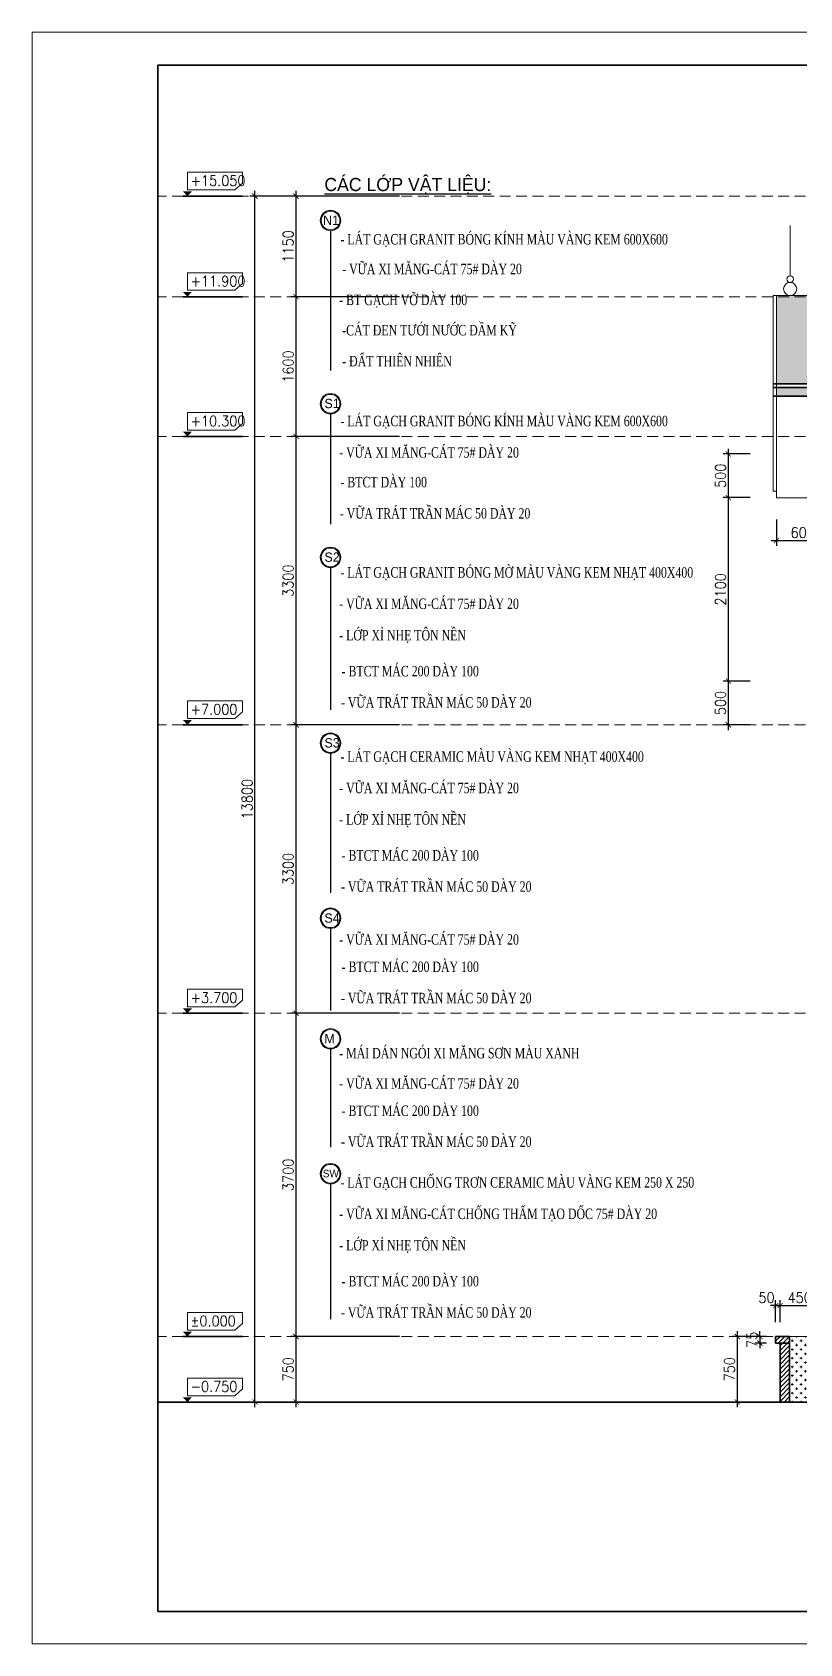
# Model space of a CAD drawing. Header units: millimetres. Extents: x -529782 to -142003, y -492574 to -273331.
# Drawn here: x -272406 to -263621, y -412168 to -393726 of the extents above; entities that cross this region are included whole.
import ezdxf

# ---------------------------------------------------------------- set-up
doc = ezdxf.new("R2010")
doc.units = ezdxf.units.MM
doc.header["$LTSCALE"] = 500
doc.header["$MEASUREMENT"] = 0
doc.header["$PDMODE"] = 3
doc.linetypes.add('HIDDEN', pattern=[0.375, 0.25, -0.125])
doc.layers.get('0').update_dxf_attribs({"linetype": 'CONTINUOUS', "lineweight": 13})
doc.layers.get('Defpoints').update_dxf_attribs({"color": 255, "linetype": 'CONTINUOUS', "lineweight": 13})
for name, color, linetype, lineweight in [('1.cat 30', 30, 'CONTINUOUS', 35), ('1.cot', 2, 'CONTINUOUS', 35), ('2.thay 145', 145, 'CONTINUOUS', 18), ('3.manh 08', 8, 'CONTINUOUS', 9), ('4.dim 08', 8, 'CONTINUOUS', 13), ('6.khuat 75', 75, 'HIDDEN', 18), ('8.vat lieu 08', 8, 'CONTINUOUS', 5), ('9.text \xad white', 7, 'CONTINUOUS', 15), ('CA.thay 145', 145, 'CONTINUOUS', 18)]:
    doc.layers.add(name, color=color, linetype=linetype, lineweight=lineweight)
doc.layers.add('TEXT', color=3, linetype='CONTINUOUS')
doc.layers.add('THAY', color=7, linetype='CONTINUOUS')
doc.styles.add('CA.JSC1', font='')
doc.styles.add('ghichu', font='vntimeh.shx', dxfattribs={"width": 0.75, "bigfont": 'vnd.shx'})
doc.styles.get("Standard").update_dxf_attribs({"font": 'txt.shx', "width": 0.9})
doc.styles.add('VUA', font='')
doc.styles.get('CA.JSC1').set_extended_font_data('.VnAvantH')
doc.styles.get('VUA').set_extended_font_data('.VnAvantH')
doc.dimstyles.new('CA 60', dxfattribs={"dimscale": 0, "dimtxt": 120, "dimasz": 60, "dimexe": 60, "dimexo": 0, "dimgap": 30, "dimtad": 1, "dimdec": 0, "dimzin": 0, "dimdsep": 46, "dimtxsty": 'Standard', "dimblk": 'ARCHTICK', "dimcen": 0.09, "dimdle": 60, "dimclrd": 256, "dimclre": 256, "dimclrt": 7, "dimadec": 0, "dimazin": 0, "dimtfac": 1, "dimtdec": 0, "dimtix": 1, "dimtmove": 2, "dimatfit": 3, "dimldrblk": 'DOT', "dimfxl": 1, "dimtolj": 1, "dimtzin": 0, "dimarcsym": 0})
pattern_1 = [(45, (-63719.4, 0), (-26.5165043, 26.5165043), [])]

# ---------------------------------------------------------------- blocks, each defined once
blk = doc.blocks.new('khung co loan')
at = {"layer": '1.cat 30'}
blk.add_lwpolyline([(1158, -14553), (1158, -303), (20658, -303), (20658, -14553)], close=True, dxfattribs=at)
at = {"layer": '3.manh 08'}
blk.add_lwpolyline([(0, -14850), (21000, -14850), (21000, 0), (0, 0)], close=True, dxfattribs=at)
blk = doc.blocks.new('ki hieu cost')
at = {"layer": '1.cat 30'}
blk.add_line((-119313, -196390), (-118176, -196390), dxfattribs=at)
at = {"layer": '3.manh 08'}
blk.add_lwpolyline([(-119227, -195934), (-119227, -196268), (-118320, -196268), (-118176, -196139), (-118176, -195934)], close=True, dxfattribs=at)
blk.add_solid([(-119313, -196299), (-119142, -196299), (-119227, -196390)], dxfattribs=at)
blk = doc.blocks.new('_ArchTick')
at = {"color": 1, "linetype": 'ByBlock', "const_width": 0.15}
blk.add_lwpolyline([(-0.5, -0.5), (0.5, 0.5)], dxfattribs=at)
blk = doc.blocks.new('*D254')
at = {"layer": '4.dim 08', "lineweight": -2, "transparency": 16777216}
for p, q in [((-268201, -408652), (-269446, -408652)), ((-269386, -409462), (-269386, -408592)), ((-268201, -409402), (-269446, -409402))]:
    blk.add_line(p, q, dxfattribs=at)
at = {"layer": 'Defpoints', "color": 0, "transparency": 16777216}
for p in [(-269386, -408652), (-268201, -408652), (-268201, -409402)]:
    blk.add_point(p, dxfattribs=at)
at = {"layer": '4.dim 08', "lineweight": -2, "transparency": 16777216, "xscale": 60, "yscale": 60, "zscale": 60}
for p, rotation in [((-269386, -408652), 90), ((-269386, -409402), 270)]:
    blk.add_blockref('_ArchTick', p, dxfattribs=dict(at, rotation=rotation))
at = {"layer": '4.dim 08', "color": 7, "transparency": 16777216, "insert": (-269476, -409027), "char_height": 120, "attachment_point": 5, "rotation": 90}
blk.add_mtext('\\A1;750', dxfattribs=at)
blk = doc.blocks.new('_DOT')
at = {"color": 1, "linetype": 'ByBlock'}
blk.add_line((-0.5, 0), (-1, 0), dxfattribs=at)
at = {"color": 1, "linetype": 'ByBlock', "const_width": 0.5}
blk.add_lwpolyline([(-0.25, 0, 1), (0.25, 0, 1)], format="xyb", close=True, dxfattribs=at)
blk = doc.blocks.new('*D255')
at = {"layer": '4.dim 08', "lineweight": -2, "transparency": 16777216}
for p, q in [((-268201, -404952), (-269446, -404952)), ((-269386, -408712), (-269386, -404892)), ((-268201, -408652), (-269446, -408652))]:
    blk.add_line(p, q, dxfattribs=at)
at = {"layer": 'Defpoints', "color": 0, "transparency": 16777216}
for p in [(-269386, -404952), (-268201, -404952), (-268201, -408652)]:
    blk.add_point(p, dxfattribs=at)
at = {"layer": '4.dim 08', "lineweight": -2, "transparency": 16777216, "xscale": 60, "yscale": 60, "zscale": 60}
for p, rotation in [((-269386, -404952), 90), ((-269386, -408652), 270)]:
    blk.add_blockref('_ArchTick', p, dxfattribs=dict(at, rotation=rotation))
at = {"layer": '4.dim 08', "color": 7, "transparency": 16777216, "insert": (-269476, -406802), "char_height": 120, "attachment_point": 5, "rotation": 90}
blk.add_mtext('\\A1;3700', dxfattribs=at)
blk = doc.blocks.new('*D256')
at = {"layer": '4.dim 08', "lineweight": -2, "transparency": 16777216}
for p, q in [((-268201, -401652), (-269446, -401652)), ((-269386, -405012), (-269386, -401592)), ((-268201, -404952), (-269446, -404952))]:
    blk.add_line(p, q, dxfattribs=at)
at = {"layer": 'Defpoints', "color": 0, "transparency": 16777216}
for p in [(-269386, -401652), (-268201, -401652), (-268201, -404952)]:
    blk.add_point(p, dxfattribs=at)
at = {"layer": '4.dim 08', "lineweight": -2, "transparency": 16777216, "xscale": 60, "yscale": 60, "zscale": 60}
for p, rotation in [((-269386, -401652), 90), ((-269386, -404952), 270)]:
    blk.add_blockref('_ArchTick', p, dxfattribs=dict(at, rotation=rotation))
at = {"layer": '4.dim 08', "color": 7, "transparency": 16777216, "insert": (-269476, -403302), "char_height": 120, "attachment_point": 5, "rotation": 90}
blk.add_mtext('\\A1;3300', dxfattribs=at)
blk = doc.blocks.new('*D257')
at = {"layer": '4.dim 08', "lineweight": -2, "transparency": 16777216}
for p, q in [((-268201, -398352), (-269446, -398352)), ((-269386, -401712), (-269386, -398292)), ((-268201, -401652), (-269446, -401652))]:
    blk.add_line(p, q, dxfattribs=at)
at = {"layer": 'Defpoints', "color": 0, "transparency": 16777216}
for p in [(-269386, -398352), (-268201, -398352), (-268201, -401652)]:
    blk.add_point(p, dxfattribs=at)
at = {"layer": '4.dim 08', "lineweight": -2, "transparency": 16777216, "xscale": 60, "yscale": 60, "zscale": 60}
for p, rotation in [((-269386, -398352), 90), ((-269386, -401652), 270)]:
    blk.add_blockref('_ArchTick', p, dxfattribs=dict(at, rotation=rotation))
at = {"layer": '4.dim 08', "color": 7, "transparency": 16777216, "insert": (-269476, -400002), "char_height": 120, "attachment_point": 5, "rotation": 90}
blk.add_mtext('\\A1;3300', dxfattribs=at)
blk = doc.blocks.new('*D258')
at = {"layer": '4.dim 08', "lineweight": -2, "transparency": 16777216}
for p, q in [((-269386, -398412), (-269386, -396692)), ((-268201, -396752), (-269446, -396752)), ((-268201, -398352), (-269446, -398352))]:
    blk.add_line(p, q, dxfattribs=at)
at = {"layer": 'Defpoints', "color": 0, "transparency": 16777216}
for p in [(-269386, -396752), (-268201, -396752), (-268201, -398352)]:
    blk.add_point(p, dxfattribs=at)
at = {"layer": '4.dim 08', "lineweight": -2, "transparency": 16777216, "xscale": 60, "yscale": 60, "zscale": 60}
for p, rotation in [((-269386, -396752), 90), ((-269386, -398352), 270)]:
    blk.add_blockref('_ArchTick', p, dxfattribs=dict(at, rotation=rotation))
at = {"layer": '4.dim 08', "color": 7, "transparency": 16777216, "insert": (-269476, -397552), "char_height": 120, "attachment_point": 5, "rotation": 90}
blk.add_mtext('\\A1;1600', dxfattribs=at)
blk = doc.blocks.new('*D259')
at = {"layer": '4.dim 08', "lineweight": -2, "transparency": 16777216}
for p, q in [((-269856, -409462), (-269856, -395542)), ((-268201, -395602), (-269916, -395602)), ((-268201, -409402), (-269916, -409402))]:
    blk.add_line(p, q, dxfattribs=at)
at = {"layer": 'Defpoints', "color": 0, "transparency": 16777216}
for p in [(-269856, -395602), (-268201, -395602), (-268201, -409402)]:
    blk.add_point(p, dxfattribs=at)
at = {"layer": '4.dim 08', "lineweight": -2, "transparency": 16777216, "xscale": 60, "yscale": 60, "zscale": 60}
for p, rotation in [((-269856, -395602), 90), ((-269856, -409402), 270)]:
    blk.add_blockref('_ArchTick', p, dxfattribs=dict(at, rotation=rotation))
at = {"layer": '4.dim 08', "color": 7, "transparency": 16777216, "insert": (-269946, -402502), "char_height": 120, "attachment_point": 5, "rotation": 90}
blk.add_mtext('\\A1;13800', dxfattribs=at)
blk = doc.blocks.new('*D260')
at = {"layer": '4.dim 08', "lineweight": -2, "transparency": 16777216}
for p, q in [((-269386, -396812), (-269386, -395542)), ((-268201, -395602), (-269446, -395602)), ((-268201, -396752), (-269446, -396752))]:
    blk.add_line(p, q, dxfattribs=at)
at = {"layer": 'Defpoints', "color": 0, "transparency": 16777216}
for p in [(-269386, -395602), (-268201, -395602), (-268201, -396752)]:
    blk.add_point(p, dxfattribs=at)
at = {"layer": '4.dim 08', "lineweight": -2, "transparency": 16777216, "xscale": 60, "yscale": 60, "zscale": 60}
for p, rotation in [((-269386, -395602), 90), ((-269386, -396752), 270)]:
    blk.add_blockref('_ArchTick', p, dxfattribs=dict(at, rotation=rotation))
at = {"layer": '4.dim 08', "color": 7, "transparency": 16777216, "insert": (-269476, -396177), "char_height": 120, "attachment_point": 5, "rotation": 90}
blk.add_mtext('\\A1;1150', dxfattribs=at)
blk = doc.blocks.new('*D282')
at = {"layer": '4.dim 08', "lineweight": -2, "transparency": 16777216}
for p, q in [((-263907, -408298), (-263337, -408298)), ((-263847, -408488), (-263847, -408238)), ((-263397, -408488), (-263397, -408238))]:
    blk.add_line(p, q, dxfattribs=at)
at = {"layer": 'Defpoints', "color": 0, "transparency": 16777216}
for p in [(-263397, -408298), (-263847, -408488), (-263397, -408488)]:
    blk.add_point(p, dxfattribs=at)
at = {"layer": '4.dim 08', "lineweight": -2, "transparency": 16777216, "xscale": 60, "yscale": 60, "zscale": 60, "rotation": 180}
blk.add_blockref('_ArchTick', (-263847, -408298), dxfattribs=at)
at = {"layer": '4.dim 08', "lineweight": -2, "transparency": 16777216, "xscale": 60, "yscale": 60, "zscale": 60}
blk.add_blockref('_ArchTick', (-263397, -408298), dxfattribs=at)
at = {"layer": '4.dim 08', "color": 7, "transparency": 16777216, "insert": (-263622, -408208), "char_height": 120, "attachment_point": 5}
blk.add_mtext('\\A1;450', dxfattribs=at)
blk = doc.blocks.new('*D283')
at = {"layer": '4.dim 08', "lineweight": -2, "transparency": 16777216}
for p, q in [((-263897, -408298), (-263957, -408298)), ((-263897, -408488), (-263897, -408238)), ((-263847, -408298), (-263897, -408298)), ((-263847, -408488), (-263847, -408238)), ((-263847, -408298), (-263787, -408298))]:
    blk.add_line(p, q, dxfattribs=at)
at = {"layer": 'Defpoints', "color": 0, "transparency": 16777216}
for p in [(-263897, -408298), (-263897, -408488), (-263847, -408488)]:
    blk.add_point(p, dxfattribs=at)
at = {"layer": '4.dim 08', "lineweight": -2, "transparency": 16777216, "xscale": 60, "yscale": 60, "zscale": 60}
blk.add_blockref('_ArchTick', (-263897, -408298), dxfattribs=at)
at = {"layer": '4.dim 08', "lineweight": -2, "transparency": 16777216, "xscale": 60, "yscale": 60, "zscale": 60, "rotation": 180}
blk.add_blockref('_ArchTick', (-263847, -408298), dxfattribs=at)
at = {"layer": '4.dim 08', "color": 7, "transparency": 16777216, "insert": (-264002, -408208), "char_height": 120, "attachment_point": 5}
blk.add_mtext('\\A1;50', dxfattribs=at)
blk = doc.blocks.new('*D284')
at = {"layer": '4.dim 08', "lineweight": -2, "transparency": 16777216}
for p, q in [((-264002, -408652), (-264137, -408652)), ((-264077, -408652), (-264077, -408592)), ((-264077, -408652), (-264077, -408727)), ((-264002, -408727), (-264137, -408727)), ((-264077, -408727), (-264077, -408787))]:
    blk.add_line(p, q, dxfattribs=at)
at = {"layer": 'Defpoints', "color": 0, "transparency": 16777216}
for p in [(-264002, -408652), (-264077, -408727), (-264002, -408727)]:
    blk.add_point(p, dxfattribs=at)
at = {"layer": '4.dim 08', "lineweight": -2, "transparency": 16777216, "xscale": 60, "yscale": 60, "zscale": 60}
for p, rotation in [((-264077, -408652), 270), ((-264077, -408727), 90)]:
    blk.add_blockref('_ArchTick', p, dxfattribs=dict(at, rotation=rotation))
at = {"layer": '4.dim 08', "color": 7, "transparency": 16777216, "insert": (-264167, -408690), "char_height": 120, "attachment_point": 5, "rotation": 90}
blk.add_mtext('\\A1;75', dxfattribs=at)
blk = doc.blocks.new('*D285')
at = {"layer": '4.dim 08', "lineweight": -2, "transparency": 16777216}
for p, q in [((-264002, -408652), (-264396, -408652)), ((-264336, -408592), (-264336, -409462)), ((-264002, -409402), (-264396, -409402))]:
    blk.add_line(p, q, dxfattribs=at)
at = {"layer": 'Defpoints', "color": 0, "transparency": 16777216}
for p in [(-264002, -408652), (-264336, -409402), (-264002, -409402)]:
    blk.add_point(p, dxfattribs=at)
at = {"layer": '4.dim 08', "lineweight": -2, "transparency": 16777216, "xscale": 60, "yscale": 60, "zscale": 60}
for p, rotation in [((-264336, -408652), 90), ((-264336, -409402), 270)]:
    blk.add_blockref('_ArchTick', p, dxfattribs=dict(at, rotation=rotation))
at = {"layer": '4.dim 08', "color": 7, "transparency": 16777216, "insert": (-264426, -409027), "char_height": 120, "attachment_point": 5, "rotation": 90}
blk.add_mtext('\\A1;750', dxfattribs=at)
blk = doc.blocks.new('*D310')
at = {"layer": '4.dim 08', "lineweight": -2, "transparency": 16777216}
for p, q in [((-264438, -401712), (-264438, -401092)), ((-264188, -401152), (-264498, -401152)), ((-264188, -401652), (-264498, -401652))]:
    blk.add_line(p, q, dxfattribs=at)
at = {"layer": 'Defpoints', "color": 0, "transparency": 16777216}
for p in [(-264438, -401152), (-264188, -401152), (-264188, -401652)]:
    blk.add_point(p, dxfattribs=at)
at = {"layer": '4.dim 08', "lineweight": -2, "transparency": 16777216, "xscale": 60, "yscale": 60, "zscale": 60}
for p, rotation in [((-264438, -401152), 90), ((-264438, -401652), 270)]:
    blk.add_blockref('_ArchTick', p, dxfattribs=dict(at, rotation=rotation))
at = {"layer": '4.dim 08', "color": 7, "transparency": 16777216, "insert": (-264528, -401402), "char_height": 120, "attachment_point": 5, "rotation": 90}
blk.add_mtext('\\A1;500', dxfattribs=at)
blk = doc.blocks.new('*D311')
at = {"layer": '4.dim 08', "lineweight": -2, "transparency": 16777216}
for p, q in [((-264188, -399052), (-264498, -399052)), ((-264438, -401212), (-264438, -398992)), ((-264188, -401152), (-264498, -401152))]:
    blk.add_line(p, q, dxfattribs=at)
at = {"layer": 'Defpoints', "color": 0, "transparency": 16777216}
for p in [(-264438, -399052), (-264188, -399052), (-264188, -401152)]:
    blk.add_point(p, dxfattribs=at)
at = {"layer": '4.dim 08', "lineweight": -2, "transparency": 16777216, "xscale": 60, "yscale": 60, "zscale": 60}
for p, rotation in [((-264438, -399052), 90), ((-264438, -401152), 270)]:
    blk.add_blockref('_ArchTick', p, dxfattribs=dict(at, rotation=rotation))
at = {"layer": '4.dim 08', "color": 7, "transparency": 16777216, "insert": (-264528, -400102), "char_height": 120, "attachment_point": 5, "rotation": 90}
blk.add_mtext('\\A1;2100', dxfattribs=at)
blk = doc.blocks.new('*D312')
at = {"layer": '4.dim 08', "lineweight": -2, "transparency": 16777216}
for p, q in [((-264438, -399112), (-264438, -398492)), ((-264188, -398552), (-264498, -398552)), ((-264188, -399052), (-264498, -399052))]:
    blk.add_line(p, q, dxfattribs=at)
at = {"layer": 'Defpoints', "color": 0, "transparency": 16777216}
for p in [(-264438, -398552), (-264188, -398552), (-264188, -399052)]:
    blk.add_point(p, dxfattribs=at)
at = {"layer": '4.dim 08', "lineweight": -2, "transparency": 16777216, "xscale": 60, "yscale": 60, "zscale": 60}
for p, rotation in [((-264438, -398552), 90), ((-264438, -399052), 270)]:
    blk.add_blockref('_ArchTick', p, dxfattribs=dict(at, rotation=rotation))
at = {"layer": '4.dim 08', "color": 7, "transparency": 16777216, "insert": (-264528, -398802), "char_height": 120, "attachment_point": 5, "rotation": 90}
blk.add_mtext('\\A1;500', dxfattribs=at)
blk = doc.blocks.new('*D313')
at = {"layer": '4.dim 08', "lineweight": -2, "transparency": 16777216}
for p, q in [((-263887, -399303), (-263887, -399602)), ((-263287, -399303), (-263287, -399602)), ((-263947, -399542), (-263227, -399542))]:
    blk.add_line(p, q, dxfattribs=at)
at = {"layer": 'Defpoints', "color": 0, "transparency": 16777216}
for p in [(-263887, -399303), (-263287, -399303), (-263287, -399542)]:
    blk.add_point(p, dxfattribs=at)
at = {"layer": '4.dim 08', "lineweight": -2, "transparency": 16777216, "xscale": 60, "yscale": 60, "zscale": 60, "rotation": 180}
blk.add_blockref('_ArchTick', (-263887, -399542), dxfattribs=at)
at = {"layer": '4.dim 08', "lineweight": -2, "transparency": 16777216, "xscale": 60, "yscale": 60, "zscale": 60}
blk.add_blockref('_ArchTick', (-263287, -399542), dxfattribs=at)
at = {"layer": '4.dim 08', "color": 7, "transparency": 16777216, "insert": (-263587, -399452), "char_height": 120, "attachment_point": 5}
blk.add_mtext('\\A1;600', dxfattribs=at)
blk = doc.blocks.new('kim')
at = {"layer": '4.dim 08'}
blk.add_line((0, 225), (0, 800), dxfattribs=at)
for centre, radius in [((0, 187.5), 37.5), ((0, 75), 75)]:
    blk.add_circle(centre, radius, dxfattribs=at)

msp = doc.modelspace()

# ---------------------------------------------------------------- hatches: boundary and pattern name
at = {"layer": '1.cot'}
msp.add_hatch(color=256, dxfattribs=at).paths.add_polyline_path([(-258167.2, -397890), (-257586.9, -397890), (-256477.2, -396923), (-255367.5, -397890), (-253067.2, -397890), (-253067.2, -397790), (-255323.2, -397790), (-256477.2, -396779), (-257631.1, -397790), (-263887.2, -397790), (-263887.2, -397890), (-263287.2, -397890), (-263287.2, -398090), (-263067.2, -398090), (-263067.2, -397890), (-258387.2, -397890), (-258387.2, -398090), (-258167.2, -398090)])
at = {"layer": '8.vat lieu 08'}
h = msp.add_hatch(dxfattribs=at)
h.set_pattern_fill('AR-RSHKE', color=256, scale=18, style=0)
h.set_pattern_definition([(0, (28704.83, -250), (459, 216), [108, -90, 126, -54, 162, -72]), (0, (28812.83, -241), (459, 216), [90, -342, 72, -108]), (0, (29028.83, -263.5), (459, 216), [54, -558]), (90, (28704.83, -250), (-153, 216), [207, -657]), (90, (28812.83, -250), (-153, 216), [202.5, -661.5]), (90, (28902.83, -250), (-153, 216), [189, -675]), (90, (29028.83, -263.5), (-153, 216), [207, -657]), (90, (29082.83, -263.5), (-153, 216), [207, -657]), (90, (29244.83, -250), (-153, 216), [198, -666])])
h.paths.add_polyline_path([(-263887.2, -397750), (-257646.1, -397750), (-256492.2, -396739), (-263887.2, -396739)])
h.paths.add_polyline_path([(-255308.2, -397750), (-253067.2, -397750), (-253067.2, -396739), (-256462.1, -396739)])
h = msp.add_hatch(dxfattribs=at)
h.set_pattern_fill('ANSI31', color=256, scale=300, style=0)
h.set_pattern_definition(pattern_1)
h.paths.add_polyline_path([(-263737.2, -408652), (-263897.2, -408652), (-263897.2, -408727), (-263737.2, -408727)])
h = msp.add_hatch(dxfattribs=at)
h.set_pattern_fill('CROSS', color=256, scale=200, style=0)
h.set_pattern_definition([(0, (-63719.4, 0), (50, 50), [25, -75]), (90, (-63706.9, -12.5), (-50, 50), [25, -75])])
h.paths.add_polyline_path([(-263397.2, -408652), (-263737.2, -408652), (-263737.2, -409402), (-263397.2, -409402)])
h = msp.add_hatch(dxfattribs=at)
h.set_pattern_fill('ANSI31', color=256, scale=300, style=0)
h.set_pattern_definition(pattern_1)
h.paths.add_polyline_path([(-258167.2, -408752), (-258387.2, -408752), (-258387.2, -409402), (-258167.2, -409402)])
h.paths.add_polyline_path([(-263737.2, -408727), (-263847.2, -408727), (-263847.2, -409402), (-263737.2, -409402)])

# ---------------------------------------------------------------- linework, layer by layer
at = {"layer": '1.cat 30'}
for p, q in [((-257646.1, -397750), (-263927.2, -397750)), ((-257631.1, -397790), (-263927.2, -397790)), ((-263287.2, -397890), (-263927.2, -397890)), ((-263737.2, -408652), (-263897.2, -408652)), ((-263897.2, -408652), (-263897.2, -408727)), ((-263737.2, -408652), (-263737.2, -409402)), ((-263737.2, -408727), (-263897.2, -408727)), ((-263847.2, -408727), (-263847.2, -409402)), ((-270967, -409402), (-249680.7, -409402)), ((-265032.4, -409402), (-252017.9, -409402))]:
    msp.add_line(p, q, dxfattribs=at)
at = {"layer": '2.thay 145'}
for centre in [(-268991.5, -395880.2), (-268991.5, -397977.3), (-268991.5, -399735.6), (-268991.5, -401861.1), (-268991.5, -403865.8), (-268991.5, -405246), (-268991.5, -406789.1)]:
    msp.add_circle(centre, 107.2, dxfattribs=at)
at = {"layer": '3.manh 08', "color": 8}
for centre in [(-268991.5, -395880.2), (-268991.5, -397977.3), (-268991.5, -399735.6), (-268991.5, -401861.1), (-268991.5, -403865.8), (-268991.5, -405246), (-268991.5, -406789.1)]:
    msp.add_circle(centre, 117, dxfattribs=at)
at = {"layer": '6.khuat 75'}
for p, q in [((-249680.7, -395602), (-270967, -395602)), ((-249680.7, -396752), (-270967, -396752)), ((-249680.7, -398352), (-270967, -398352)), ((-249680.7, -401652), (-270967, -401652)), ((-249680.7, -404952), (-270967, -404952)), ((-249680.7, -408652), (-270967, -408652))]:
    msp.add_line(p, q, dxfattribs=at)
at = {"layer": 'CA.thay 145'}
for p, q in [((-263927.2, -398978.2), (-263927.2, -396739)), ((-258787.2, -396739), (-263927.2, -396739)), ((-263887.2, -398978.2), (-263887.2, -396739)), ((-263887.2, -398978.2), (-263927.2, -398978.2)), ((-263887.2, -398978.2), (-263887.2, -399053.2)), ((-262077.2, -399053.2), (-263887.2, -399053.2)), ((-263737.2, -408652), (-263397.2, -408652))]:
    msp.add_line(p, q, dxfattribs=at)
at = {"layer": 'THAY'}
for p, q in [((-268991.5, -395997.2), (-268991.5, -397597.2)), ((-268991.5, -398094.3), (-268991.5, -399356.8)), ((-268991.5, -399852.6), (-268991.5, -401480.5)), ((-268991.5, -401978.1), (-268991.5, -403573)), ((-268991.5, -403982.8), (-268991.5, -404922.3)), ((-268991.5, -405363), (-268991.5, -406484.3)), ((-268991.5, -406906.1), (-268991.5, -408452.6))]:
    msp.add_line(p, q, dxfattribs=at)

# ---------------------------------------------------------------- block references
at = {"layer": '2.thay 145'}
for name, p, xscale, yscale, zscale in [('khung co loan', (-272405.5, -393725.8), 1.241924691043096, 1.241924691072199, 1.241924691059295), ('ki hieu cost', (-199093.1, -277768.3), 0.6000000000058208, 0.6000000000058208, 0.6000000000000001), ('ki hieu cost', (-199093.1, -278918.2), 0.6000000000058208, 0.6000000000058208, 0.6000000000000001), ('ki hieu cost', (-199093.1, -280518.3), 0.6000000000058208, 0.6000000000058208, 0.6000000000000001), ('ki hieu cost', (-199093.1, -283818.3), 0.6000000000058208, 0.6000000000058208, 0.6000000000000001), ('ki hieu cost', (-199093.1, -287118.3), 0.6000000000058208, 0.6000000000058208, 0.6000000000000001), ('ki hieu cost', (-199093.1, -290818.3), 0.6000000000058208, 0.6000000000058208, 0.6000000000000001), ('ki hieu cost', (-199093.1, -291568.3), 0.6000000000058208, 0.6000000000058208, 0.6000000000000001)]:
    msp.add_blockref(name, p, dxfattribs=dict(at, xscale=xscale, yscale=yscale, zscale=zscale))
msp.add_blockref('kim', (-263730.4, -396739), dxfattribs=at)

# ---------------------------------------------------------------- texts
at = {"layer": '9.text \xad white', "style": 'CA.JSC1'}
for s, height, p in [('n1', 106.88, (-269076.5, -395930.8)), ('s1', 106.88, (-269061.3, -398027.9)), ('s2', 106.88, (-269061.3, -399786.2)), ('s3', 106.88, (-269061.3, -401911.7)), ('s4', 106.88, (-269061.3, -403916.5)), ('m', 106.9, (-269061.3, -405296.7)), ('sw', 85.5, (-269080.2, -406829.6))]:
    msp.add_text(s, height=height, dxfattribs=at).set_placement(p)
at = {"layer": '9.text \xad white', "lineweight": 100, "char_height": 120, "width": 546.9, "attachment_point": 1}
for s, insert in [('+15.050', (-270594, -395364.1)), ('+11.900', (-270594, -396514.1)), ('+10.300', (-270594, -398114.1)), ('+7.000', (-270594, -401414.1)), ('+3.700', (-270594, -404714.1)), ('%%P0.000', (-270594, -408414.1)), ('-0.750', (-270594, -409164.1))]:
    msp.add_mtext(s, dxfattribs=dict(at, insert=insert))
at = {"layer": 'TEXT', "style": 'VUA', "text_generation_flag": 6}
msp.add_text('%%uc¸c líp vËt liÖu:', height=150.822, rotation=180, dxfattribs=at).set_placement((-269062, -395544))
at = {"layer": 'TEXT', "style": 'ghichu', "width": 0.75}
for s, p in [('- l¸t g¹ch granit bãng kÝnh mµu vµng kem 600x600', (-268878.2, -396154.4)), ('- v÷a xi m¨ng-c¸t 75# dµy 20', (-268857.8, -396494.9)), ('- bt g¹ch vì dµy 100', (-268891.7, -396848.8)), ('-c¸t ®en t\xadíi n\xadíc ®Çm kü', (-268857.8, -397195.3)), ('- ®Êt thiªn nhiªn', (-268857.8, -397549.4)), ('- l¸t g¹ch granit bãng kÝnh mµu vµng kem 600x600', (-268878.2, -398235)), ('- v÷a xi m¨ng-c¸t 75# dµy 20', (-268891.7, -398594.3)), ('- btct dµy 100', (-268878.2, -398933.9)), ('- v÷a tr¸t trÇn m¸c 50 dµy 20', (-268885, -399291.5)), ('- l¸t g¹ch granit bãng mê mµu vµng kem nh¹t 400x400', (-268878.2, -399967)), ('- v÷a xi m¨ng-c¸t 75# dµy 20', (-268891.7, -400326.2)), ('- líp xØ nhÑ t«n nÒn', (-268891.7, -400685.5)), ('- btct m¸c 200 dµy 100', (-268864.6, -401097.3)), ('- v÷a tr¸t trÇn m¸c 50 dµy 20', (-268871.5, -401454.9)), ('- l¸t g¹ch ceramic mµu vµng kem nh¹t 400x400', (-268878.2, -402075.1)), ('- v÷a xi m¨ng-c¸t 75# dµy 20', (-268891.7, -402434.4)), ('- líp xØ nhÑ t«n nÒn', (-268891.7, -402793.7)), ('- btct m¸c 200 dµy 100', (-268864.6, -403205.5)), ('- v÷a tr¸t trÇn m¸c 50 dµy 20', (-268871.5, -403563)), ('- v÷a xi m¨ng-c¸t 75# dµy 20', (-268891.7, -404168)), ('- btct m¸c 200 dµy 100', (-268864.6, -404480.9)), ('- v÷a tr¸t trÇn m¸c 50 dµy 20', (-268871.5, -404838.4)), ('- m¸i d¸n ngãi xi m¨ng s¬n mµu xanh', (-268891.7, -405469)), ('- v÷a xi m¨ng-c¸t 75# dµy 20', (-268891.7, -405815.4)), ('- btct m¸c 200 dµy 100', (-268864.6, -406128.2)), ('- v÷a tr¸t trÇn m¸c 50 dµy 20', (-268871.5, -406481.5)), ('- l¸t g¹ch chèng tr¬n ceramic mµu vµng kem 250 x 250  ', (-268878.2, -406948.4)), ('- v÷a xi m¨ng-c¸t chèng thÊm t¹o dèc 75# dµy 20', (-268891.7, -407307.7)), ('- líp xØ nhÑ t«n nÒn', (-268891.7, -407666.9)), ('- btct m¸c 200 dµy 100', (-268864.6, -408078.7)), ('- v÷a tr¸t trÇn m¸c 50 dµy 20', (-268871.5, -408436.3))]:
    msp.add_text(s, height=119.7, dxfattribs=at).set_placement(p)

# ---------------------------------------------------------------- dimensions: what is measured, and where the dimension line sits
at = {"layer": '4.dim 08'}
for base, p1, p2, picture, middle in [((-269856.4, -395602), (-268201.4, -409402), (-268201.4, -395602), '*D259', (-269946.4, -402502)), ((-269386.4, -395602), (-268201.4, -396752), (-268201.4, -395602), '*D260', (-269476.4, -396177)), ((-269386.4, -396752), (-268201.4, -398352), (-268201.4, -396752), '*D258', (-269476.4, -397552)), ((-269386.4, -398352), (-268201.4, -401652), (-268201.4, -398352), '*D257', (-269476.4, -400002)), ((-264437.9, -398552), (-264187.9, -399052), (-264187.9, -398552), '*D312', (-264527.9, -398802)), ((-264437.9, -399052), (-264187.9, -401152), (-264187.9, -399052), '*D311', (-264527.9, -400102)), ((-264437.9, -401152), (-264187.9, -401652), (-264187.9, -401152), '*D310', (-264527.9, -401402)), ((-269386.4, -401652), (-268201.4, -404952), (-268201.4, -401652), '*D256', (-269476.4, -403302)), ((-269386.4, -404952), (-268201.4, -408652), (-268201.4, -404952), '*D255', (-269476.4, -406802)), ((-269386.4, -408652), (-268201.4, -409402), (-268201.4, -408652), '*D254', (-269476.4, -409027)), ((-264335.9, -409402), (-264001.9, -408652), (-264001.9, -409402), '*D285', (-264425.9, -409027)), ((-264076.9, -408727), (-264001.9, -408652), (-264001.9, -408727), '*D284', (-264166.9, -408689.5))]:
    dim = msp.add_linear_dim(base=base, p1=p1, p2=p2, angle=90, dimstyle='CA 60', override={"dimscale": 1}, dxfattribs=at)
    dim.commit()
    dim.dimension.update_dxf_attribs({"geometry": picture, "text_midpoint": middle})
for base, p1, p2, picture, middle in [((-263287.2, -399542.5), (-263887.2, -399303), (-263287.2, -399303), '*D313', (-263587.2, -399452.5)), ((-263397.2, -408298), (-263847.2, -408487.5), (-263397.2, -408487.5), '*D282', (-263622.2, -408208))]:
    dim = msp.add_linear_dim(base=base, p1=p1, p2=p2, dimstyle='CA 60', override={"dimscale": 1}, dxfattribs=at)
    dim.commit()
    dim.dimension.update_dxf_attribs({"geometry": picture, "text_midpoint": middle})
dim = msp.add_linear_dim(base=(-263897.2, -408298), p1=(-263847.2, -408487.5), p2=(-263897.2, -408487.5), dimstyle='CA 60', override={"dimscale": 1}, dxfattribs=at)
dim.commit()
dim.dimension.update_dxf_attribs({"geometry": '*D283', "text_midpoint": (-264001.9, -408208), "dimtype": 160})

doc.saveas('drawing.dxf')
